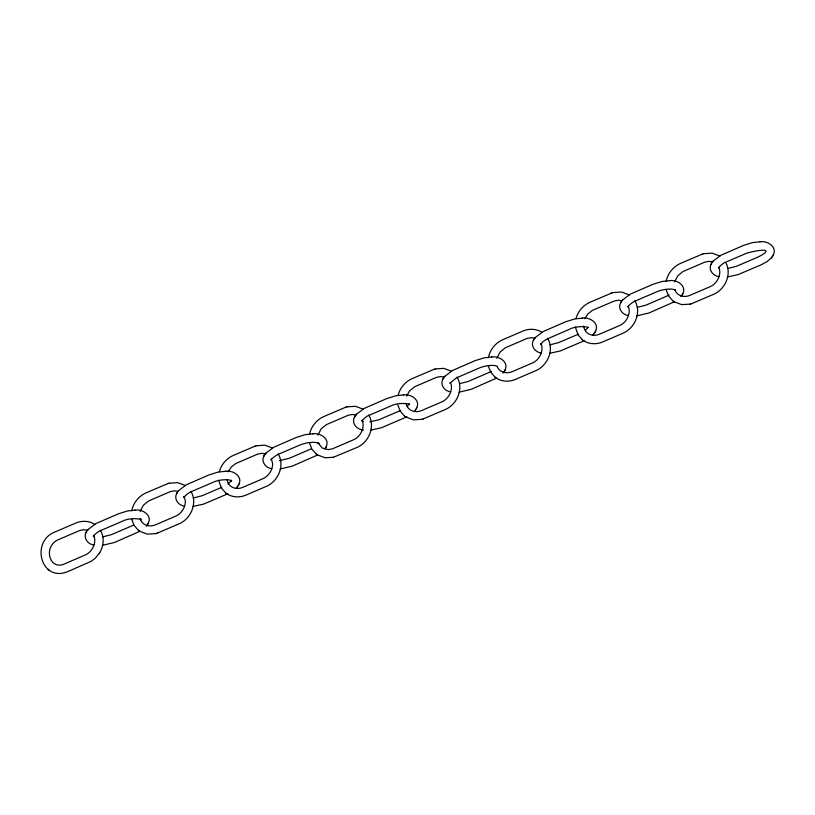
<?xml version="1.0" encoding="UTF-8"?>
<svg xmlns="http://www.w3.org/2000/svg" width="815" height="815" viewBox="0 0 815 815"><rect width="100%" height="100%" fill="white"/><g stroke="black" fill="none" stroke-linecap="round" stroke-linejoin="round"><path stroke-width="1.22" d="M140.129 518.462C141.902 525.186 149.114 527.529 155.634 524.768L175.337 516.313C182.825 513.389 188.061 502.967 183.854 496.804L184.241 497.242C183.283 498.057 187.246 492.769 192.544 491.119L212.297 482.633C219.49 478.935 230.818 479.189 231.694 481.084L231.389 480.218M450.216 382.714L450.359 383.172M588.043 327.579L588.073 327.365M628.11 306.552C626.918 308.223 630.779 302.171 636.464 300.511L656.218 292.025C663.115 288.765 674.932 287.899 675.329 290.853C677.438 295.835 684.325 297.933 690.111 295.285L709.804 286.819C717.21 283.966 721.713 274.39 719.013 267.86M231.338 480.697L228.068 484.018M450.318 382.887L456.39 377.926L478.436 368.36C485.322 365.11 497.119 364.234 497.537 367.198C499.646 372.17 506.533 374.268 512.319 371.62L532.012 363.164C539.459 360.291 543.931 350.644 541.221 344.195M675.319 289.834L675.543 290.456L675.37 289.549M93.664 536.076L93.542 536.616L93.379 535.71M362.003 420.224C365.303 426.591 360.892 437.095 353.119 439.978L332.388 448.841L328.292 449.605L322.19 447.995L318.247 443.085L318.94 443.625L317.229 442.708L313.011 442.199L306.97 442.861L300.776 444.674L279.779 453.66C274.146 455.901 270.682 459.813 271.334 460.271L271.161 459.365C275.236 465.589 269.999 475.991 262.573 478.853L242.87 487.309C235.993 490.345 228.373 487.207 227.161 480.137M131.694 510.862C133.212 502.957 138.825 496.009 146.201 492.81L167.778 483.631M309.476 434.527C310.994 426.622 316.607 419.664 323.993 416.475L345.57 407.286M488.379 357.714C489.886 349.808 495.51 342.85 502.886 339.661L522.843 331.094C528.966 328.414 536.474 328.628 542.087 332.418M666.161 281.379C667.679 273.473 673.292 266.515 680.678 263.327L702.255 254.137M184.221 497.191L184.139 496.427M140.17 511.392L143.277 505.32L148.564 500.981L170.406 491.588L174.492 490.824L178.373 491.384M219.306 471.763C221.242 464.54 226.58 458.325 233.447 455.361L255.013 446.172M317.962 435.057L321.069 428.985L326.346 424.646L348.199 415.253L352.284 414.489L356.155 415.039M398.199 394.949C400.134 387.726 405.473 381.512 412.339 378.547L433.906 369.358M496.855 358.243L499.962 352.172L505.239 347.832L527.091 338.439L531.176 337.675L534.905 338.184M575.991 318.614C577.927 311.391 583.265 305.177 590.121 302.202L611.698 293.023M674.647 281.898L677.744 275.837L683.031 271.487L704.873 262.104L708.968 261.34L712.84 261.89M406.634 396.039L409.405 391.057L414.692 386.707L436.534 377.314L440.62 376.561L444.358 377.07M86.166 532.348C82.967 537.982 88.081 544.461 93.969 544.991M148.279 523.301C152.527 515.162 142.218 508.815 134.974 510.159M176.723 493.462C173.513 499.106 178.638 505.585 184.526 506.105M238.836 484.426C243.074 476.276 232.764 469.929 225.531 471.274M263.958 456.013C260.749 461.647 265.873 468.126 271.762 468.656M326.071 446.966C330.32 438.827 320.01 432.48 312.766 433.825M354.505 417.127C351.051 423.28 357.235 429.872 363.49 429.984M416.618 408.081C420.866 399.941 410.556 393.594 403.323 394.939M442.851 379.199C439.652 384.833 444.766 391.312 450.654 391.842M504.964 370.153C509.212 362.013 498.902 355.666 491.659 357.011M533.397 340.313C530.198 345.947 535.323 352.426 541.211 352.956M595.51 331.267C599.759 323.127 589.449 316.78 582.216 318.125M620.643 302.854C617.434 308.498 622.558 314.977 628.447 315.497M682.756 293.818C687.004 285.668 676.684 279.331 669.451 280.676M711.189 263.978C707.991 269.612 713.105 276.091 718.993 276.621M773.303 254.932C777.551 246.792 767.241 240.445 759.998 241.79M94.846 524.442C89.242 520.653 81.734 520.449 75.612 523.128L55.654 531.696C29.9 540.752 40.821 583.285 68.287 571.407L91.229 561.291L95.355 558.132L99.695 552.733M99.685 552.753C103.8 546.07 104.514 537.075 100.377 530.229M157.224 533.142L178.791 523.953C190.893 519.023 197.923 502.977 190.924 491.353M228.149 471.793L231.277 466.985L235.8 463.521L257.642 454.128L261.727 453.364L265.609 453.924M226.835 493.747C232.448 497.537 239.956 497.751 246.069 495.062L266.036 486.494C278.139 481.584 285.158 465.508 278.16 453.894M496.284 378.048C501.887 381.838 509.406 382.052 515.518 379.372L535.475 370.805C547.578 365.874 554.597 349.829 547.609 338.205M584.834 318.645L587.961 313.836L592.485 310.372L614.327 300.98L618.412 300.215L622.14 300.725M583.52 340.599C589.133 344.388 596.641 344.592 602.754 341.913L622.711 333.345C634.824 328.435 641.833 312.359 634.844 300.745M691.691 303.649L713.268 294.47C724.851 289.682 731.87 274.838 726.145 263.235M86.472 531.757L87.45 530.249M146.995 525.4L147.973 523.892M177.028 492.881L178.006 491.374M237.552 486.514L238.53 485.007M264.264 455.422L265.242 453.914M324.788 449.055L325.766 447.557M354.81 416.536L355.788 415.029M415.334 410.179L416.312 408.672M443.156 378.608L444.134 377.101M503.68 372.251L504.658 370.744M533.703 339.723L534.681 338.225M594.227 333.366L595.205 331.858M620.948 302.273L621.927 300.766M681.472 295.906L682.45 294.409M711.495 263.388L712.473 261.88M772.019 257.031L772.997 255.523M271.477 459.711L271.385 458.967M86.044 532.592L86.594 531.512M147.851 524.137L148.412 523.057M176.59 493.717L177.15 492.637M238.398 485.251L238.958 484.171M263.826 456.257L264.386 455.178M325.643 447.792L326.194 446.712M354.382 417.372L354.933 416.302M416.19 408.916L416.75 407.836M442.718 379.444L443.279 378.364M504.536 370.978L505.086 369.908M533.275 340.568L533.835 339.488M588.124 327.324L585.577 330.248M595.082 332.102L595.643 331.022M620.51 303.109L621.071 302.029M682.318 294.643L682.878 293.563M711.067 264.223L711.617 263.143M772.875 255.767L773.435 254.688M87.959 529.618L95.864 523.617L118.491 513.786L127.548 510.964L135.137 510.159M140.496 520.102L140.903 519.033L140.964 519.766C143.379 519.634 130.95 516.537 121.751 521.508L101.987 529.995C98.034 531.115 93.552 535.761 93.531 535.863M178.505 490.732L186.411 484.742L209.037 474.901L218.104 472.089L225.694 471.274M235.953 488.348L237.043 487.156M265.741 453.283L273.646 447.282L296.273 437.451L305.34 434.629L312.929 433.814M356.298 414.397L364.203 408.407L386.83 398.566L395.896 395.744L403.486 394.939M414.835 410.811L415.497 409.976M444.633 376.469L452.539 370.468L475.165 360.637L484.232 357.816L491.822 357.001M535.19 337.583L543.096 331.593L565.722 321.752L574.789 318.94L582.379 318.125M592.8 335.026L593.727 333.997M622.426 300.134L630.331 294.134L652.958 284.303L662.025 281.481L669.614 280.666M712.982 261.248L720.888 255.258L743.514 245.417L752.571 242.595L760.161 241.79M727.367 276.978L738.064 274.624L760.874 264.957L767.373 261.381L771.52 257.662M87.287 530.453L88.112 529.424M146.343 526.225L147.158 525.196M177.843 491.577L178.658 490.538M236.89 487.35L237.705 486.311M265.079 454.118L265.894 453.089M355.625 415.232L356.45 414.203M443.971 377.304L444.786 376.275M503.018 373.076L503.843 372.048M534.528 338.429L535.343 337.39M593.575 334.201L594.39 333.162M621.764 300.969L622.579 299.93M680.963 296.548L681.625 295.702M712.31 262.084L713.135 261.055M771.367 257.856L772.182 256.827M407.276 406.573L409.242 403.812L409.303 404.546C411.483 404.159 398.667 401.51 390.09 406.298L370.326 414.784C364.998 416.047 361.666 422.017 361.717 420.489C362.624 421.487 360.678 420.275 363.347 421.386M139.986 531.248L114.528 542.454L102.344 545.347M317.779 454.913L292.31 466.109L280.126 469.012M496.671 378.099L471.202 389.295L459.028 392.198M674.463 301.764L648.995 312.96L636.81 315.863M491.425 371.416L468.146 381.491L459.456 383.712M406.93 416.811L381.379 427.773L370.682 430.137M669.217 295.081L645.938 305.156L637.249 307.377M133.65 525.115L111.461 534.64L102.772 536.861M311.442 448.77L289.254 458.305L279.351 460.658M227.793 493.809L203.587 504.118L192.89 506.472M584.477 340.66L560.272 350.97L549.575 353.323M221.853 487.268L202.018 495.764L193.328 497.985M400.797 410.434L378.598 419.868L369.898 421.783M578.528 334.119L558.693 342.606L550.013 344.837M423.352 418.869L444.929 409.68C457.032 404.76 464.051 388.704 457.052 377.08M703.752 253.679L712.178 253.149L719.869 256.073M613.206 292.565L621.631 292.035L629.323 294.959M435.414 368.9L443.839 368.37L451.398 371.202M347.068 406.828L355.503 406.298L363.195 409.232M674.066 301.713L681.758 304.637L690.183 304.107M256.521 445.713L264.946 445.184L272.638 448.107M169.286 483.173L177.711 482.643L185.27 485.475M405.727 416.934L413.419 419.857L421.844 419.328M317.392 454.862L325.083 457.796L333.508 457.256M139.599 531.207L147.291 534.131L155.716 533.601M702.163 254.168L703.854 253.648M611.607 293.043L613.298 292.534M433.825 369.389L435.516 368.869M345.478 407.317L347.17 406.797M690.091 304.138L691.782 303.628M254.932 446.192L256.623 445.683M167.686 483.652L169.377 483.142M421.752 419.358L423.443 418.849M333.406 457.286L356.583 447.618C368.686 442.688 375.705 426.642 368.716 415.008M155.614 533.631L157.305 533.112M727.795 268.502L736.485 266.271L757.481 257.285C773.629 249.512 765.02 248.208 746.774 253.139L727.011 261.625C721.805 262.878 718.361 268.746 718.402 267.34M87.816 530.259L83.945 529.709L79.85 530.473L59.118 539.336C42.197 545.958 49.481 571.549 65.088 563.654L84.78 555.188C92.227 552.326 96.69 542.668 93.99 536.229M587.941 327.548C587.615 326.438 575.665 325.623 568.982 329.484L546.936 339.05L542.749 341.821L540.844 344.521L540.691 343.747M666.171 289.773L668.545 295.927L672.956 300.908M575.359 327.06L577.998 334.812L582.399 339.784M488.379 366.118L490.752 372.272L495.163 377.243M397.832 404.994L400.206 411.147L404.607 416.129M309.486 442.922L311.86 449.075L316.271 454.057M218.685 480.208L221.313 487.961L225.714 492.932M131.704 519.267L134.078 525.42L138.479 530.392M47.8 569.176L49.175 570.174M672.813 300.806L674.199 301.805M582.267 339.692L583.652 340.69M495.031 377.151L496.416 378.15M404.474 416.027L405.86 417.025M316.139 453.965L317.524 454.964M225.582 492.841L226.967 493.839M138.346 530.3L139.732 531.298M318.268 443.075L318.859 443.605L318.553 443.197M628.467 306.735C631.116 313.368 626.664 322.872 619.257 325.705L599.555 334.16C592.332 337.298 584.457 333.834 583.683 325.959M450.675 383.07C453.374 389.519 448.912 399.167 441.465 402.039L421.763 410.495C414.886 413.531 407.266 410.393 406.053 403.323M497.527 366.343L497.517 366.241M718.636 267.89L718.606 267.982M540.875 344.012C540.539 344.714 541.303 343.645 540.824 343.93M93.633 536.036L94.112 535.333L93.593 535.954M450.471 382.643L450.267 383.203L450.471 382.643M628.263 306.297L628.029 306.807L628.334 306.226M718.626 267.789L718.626 267.789M271.395 459.813L271.395 459.813M184.149 497.272L184.149 497.272"/></g></svg>
